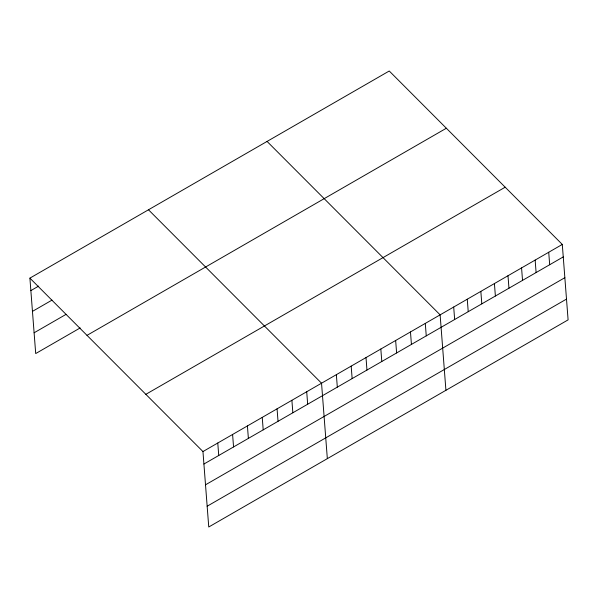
<?xml version="1.0" encoding="UTF-8"?>
<svg xmlns="http://www.w3.org/2000/svg" width="598" height="598" viewBox="0 0 598 598"><rect width="100%" height="100%" fill="white"/><g stroke="black" fill="none" stroke-linecap="round" stroke-linejoin="round"><path stroke-width="0.9" d="M29.9 278.13L389.246 71.005L562.292 244.44L568.1 319.87L208.754 526.995L202.954 451.557L29.9 278.13L35.708 353.56L80.169 327.936M30.857 290.606L38.661 286.106M32.456 311.379L51.959 300.136M34.108 332.787L66.094 314.346M87.009 335.358L446.347 128.241M145.845 394.329L505.19 187.204M202.954 451.557L562.292 244.44M203.911 464.033L563.256 256.908M205.51 484.814L564.856 277.689M207.162 506.214L566.5 299.097M267.067 141.427L440.121 314.854L445.921 390.292M148.483 209.778L321.537 383.206L327.338 458.644M548.717 252.259L549.682 264.735M535.143 260.085L536.107 272.561M521.568 267.911L522.532 280.387M507.994 275.738L508.958 288.206M494.419 283.557L495.383 296.032M480.844 291.383L481.801 303.859M467.27 299.209L468.227 311.685M453.695 307.036L454.652 319.504M425.298 323.398L426.254 335.874M410.475 331.942L411.431 344.418M395.652 340.486L396.609 352.962M380.829 349.03L381.786 361.506M366.006 357.574L366.963 370.05M351.183 366.118L352.14 378.594M336.36 374.662L337.317 387.138M306.714 391.75L307.671 404.226M291.891 400.294L292.848 412.77M277.068 408.838L278.025 421.313M262.245 417.382L263.202 429.857M247.423 425.925L248.379 438.401M232.6 434.469L233.556 446.945M217.777 443.013L218.733 455.489"/></g></svg>
